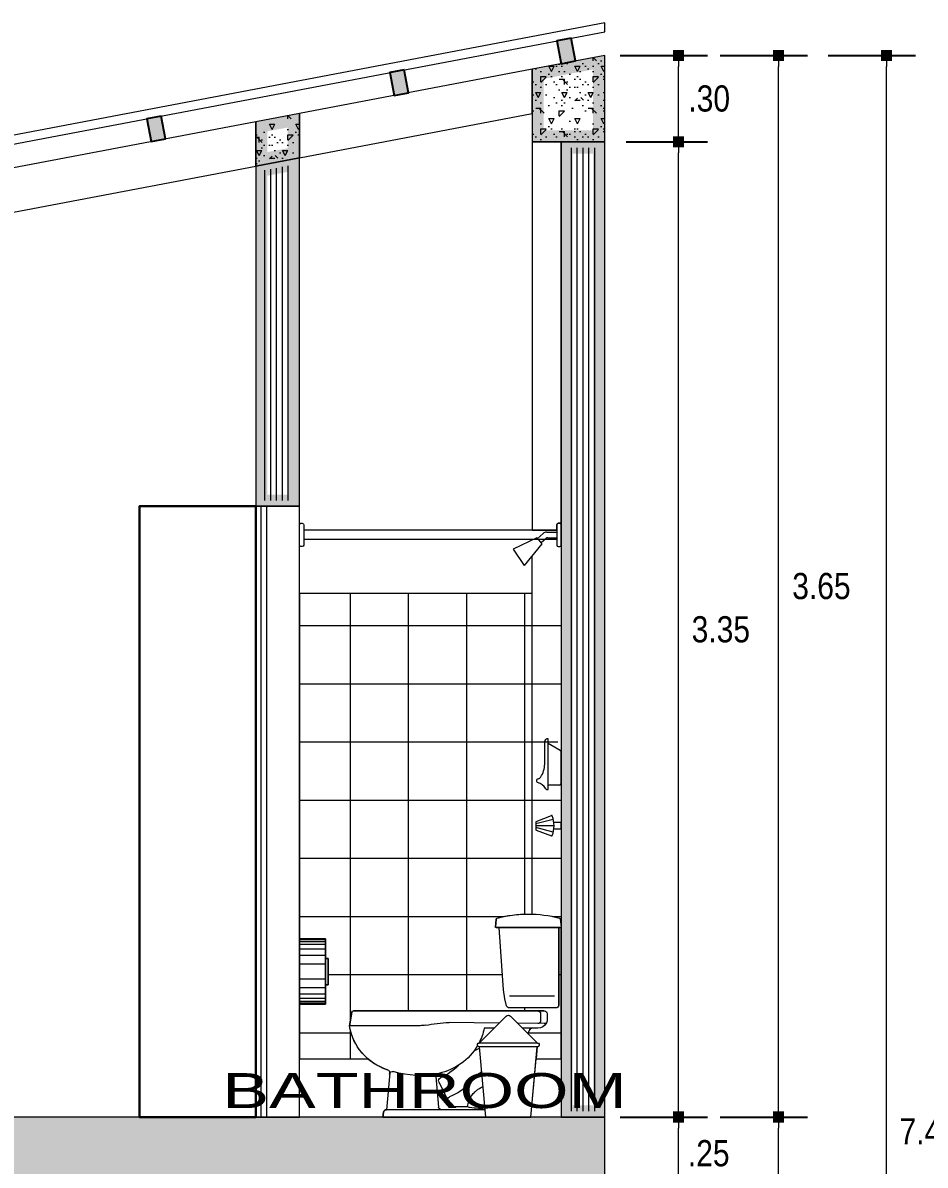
# Model space of a CAD drawing. Header units: millimetres. Extents: x 1555 to 3397, y 790 to 1592.
# Drawn here: x 1707.128 to 1710.229, y 808.347 to 812.274 of the extents above; entities that cross this region are included whole.
import ezdxf

# ---------------------------------------------------------------- set-up
doc = ezdxf.new("R2010")
doc.units = ezdxf.units.MM
doc.linetypes.add('CONTINUA', pattern=[0])
doc.layers.get('0').update_dxf_attribs({"lineweight": 5})
doc.layers.get('Defpoints').update_dxf_attribs({"lineweight": 5})
for name, color, linetype, lineweight in [('0-Hach de Muro Alto', 145, 'Continuous', 5), ('0-Muro Alto', 145, 'Continuous', 5), ('02', 2, 'Continuous', 5), ('CASCO', 7, 'Continuous', 9), ('CONCRETO DE LOSA ALIGERADO', 251, 'Continuous', 5), ('COTA', 250, 'Continuous', 9), ('COTAS-01', 7, 'Continuous', 15), ('LOSA STDIO ARQ', 7, 'Continuous', 13), ('murito', 139, 'Continuous', 13), ('MURO ELEV', 7, 'Continuous', 20), ('PROYECCIONES', 9, 'Continuous', 5), ('PUERTAS', 57, 'Continuous', 9), ('TEXT2', 7, 'Continuous', 9), ('VIGA  MADERA', 46, 'Continuous', 25), ('VIGA PRINCIPAL', 250, 'CONTINUA', 9)]:
    doc.layers.add(name, color=color, linetype=linetype, lineweight=lineweight)
for name, color, linetype, lineweight, true_color in [('APARATOS-SANITARIOS-02', 7, 'Continuous', 13, 0x474e45), ('COLUMNA ELEVACION', 7, 'Continuous', 9, 0x44484a), ('MURO INTERIOR 01', 7, 'Continuous', 30, 0x4b4d46), ('RELLENO DE MURO CORTE', 7, 'Continuous', 5, 0x5b605f), ('TEXTURA SH', 7, 'Continuous', 5, 0x5f8f9f)]:
    doc.layers.add(name, color=color, linetype=linetype, lineweight=lineweight, true_color=true_color)
doc.layers.add('calamina', color=14, linetype='Continuous')
doc.styles.add('DETALLES', font='techl___.ttf')
doc.styles.add('TEXTO-AMBIENTES', font='GOTHIC.TTF', dxfattribs={"width": 1.5, "height": 0.125})
doc.dimstyles.new('50$0', dxfattribs={"dimscale": 0, "dimtxt": 0.09, "dimasz": 0.038, "dimexe": 0.1, "dimexo": 0.05, "dimgap": 0.02, "dimtad": 2, "dimtih": 1, "dimtoh": 1, "dimlfac": -1, "dimzin": 4, "dimdsep": 46, "dimtxsty": 'DETALLES', "dimblk": 'BOXFILLED', "dimcen": 2.5, "dimclrd": 256, "dimclre": 256, "dimclrt": 256, "dimazin": 0, "dimtfac": 1, "dimtmove": 0, "dimatfit": 2, "dimldrblk": 'DOT', "dimfxl": 0.2, "dimfxlon": 1, "dimtolj": 1, "dimtzin": 0, "dimlwd": -1, "dimarcsym": 0})

# ---------------------------------------------------------------- blocks, each defined once
blk = doc.blocks.new('PAPELERA')
at = {"layer": 'APARATOS-SANITARIOS-02'}
for p, q in [((0, 0.1124999999999545), (0, -0.1124999999999545)), ((0.0899999999999182, 0.1124999999999545), (0, 0.1124999999999545)), ((0.0899999999999182, -0.1124999999999545), (0.0899999999999182, 0.1124999999999545)), ((0.0989999999999327, 0.0449999999999591), (0.0899999999999182, 0.0449999999999591)), ((0.0989999999999327, -0.0449999999998454), (0.0989999999999327, 0.0449999999999591)), ((0.0899999999999182, -0.0449999999998454), (0.0989999999999327, -0.0449999999998454)), ((0, -0.1124999999999545), (0.0899999999999182, -0.1124999999999545))]:
    blk.add_line(p, q, dxfattribs=at)
at = {"layer": 'PROYECCIONES'}
for p, q in [((0.0899999999999182, 0.1088859963811046), (0, 0.1088859963811046)), ((0.0899999999999182, 0.1025392851771585), (0, 0.1025392851771585)), ((0.0899999999999182, 0.0925823072731191), (0, 0.0925823072731191)), ((0.0899999999999182, 0.0770550357099182), (0, 0.0770550357099182)), ((0.0899999999999182, 0.0557824630409414), (0, 0.0557824630409414)), ((0.0899999999999182, 0.0449999999999591), (0.0899999999999182, -0.0449999999998454)), ((0.0899999999999182, 0.0255518337460217), (0, 0.0255518337460217)), ((0.0899999999999182, -0.0255518337460217), (0, -0.0255518337460217)), ((0.0899999999999182, -0.0557824630409414), (0, -0.0557824630409414)), ((0.0899999999999182, -0.0770550357098046), (0, -0.0770550357098046)), ((0.0899999999999182, -0.0925823072731191), (0, -0.0925823072731191)), ((0.0899999999999182, -0.1025392851771585), (0, -0.1025392851771585)), ((0.0899999999999182, -0.1088859963809909), (0, -0.1088859963809909))]:
    blk.add_line(p, q, dxfattribs=at)
blk = doc.blocks.new('tacho')
at = {"layer": 'APARATOS-SANITARIOS-02'}
for p, q in [((2356.095447436451, 1087.52202667572), (2356.188040387166, 1087.61460655781)), ((2356.202854418227, 1087.614606484318), (2356.295445458055, 1087.52202667572)), ((2356.095417959336, 1087.52202667572), (2356.295445458055, 1087.52202667572)), ((2356.096387022923, 1087.509242381162), (2356.295445458055, 1087.509242381162)), ((2356.118251863919, 1087.267674322661), (2356.096387022923, 1087.509242381162)), ((2356.272641030587, 1087.267674322661), (2356.294510919557, 1087.509311065416)), ((2356.272641030587, 1087.267674322661), (2356.118251863919, 1087.267674322661))]:
    blk.add_line(p, q, dxfattribs=at)
for centre, radius, start, end in [((2356.195447365946, 1087.607198533457), 0.0104757892041821, 45.0034751803708, 134.9959563338517), ((2356.09545443213, 1087.515600480785), 0.0064261307482429, 90.06232937264437, 278.3445048211329), ((2356.295445458055, 1087.515634528441), 0.0063921472790298, 261.5931658128353, 90)]:
    blk.add_arc(centre, radius, start, end, dxfattribs=at)
blk = doc.blocks.new('A$C6BB93238')
at = {"layer": 'APARATOS-SANITARIOS-02'}
for p, q in [((-0.3826114089165458, 0.4323001418545119), (-0.3855775944825836, 0.4060282118900887)), ((-0.1621189474531093, 0.4322024740561119), (-0.1600029897813329, 0.4059645988329521)), ((-0.1619965177083031, 0.4038038317396513), (-0.3835902210844324, 0.4038038317396513)), ((-0.3771002387798035, 0.4038038317396513), (-0.172100238821713, 0.4038038317396513)), ((-0.3771002387798035, 0.1368038308157793), (-0.3771002387798035, 0.4038038317396513)), ((-0.1876425450022907, 0.1894042574151626), (-0.172100238821713, 0.4038038317396513)), ((-0.3625662898698465, 0.166803830145227), (-0.2076526924206519, 0.166803830145227)), ((-0.1979142190243692, 0.1345249869211784), (-0.1922848822136984, 0.1585776068552605)), ((-0.3671002388286979, 0.1268038310392967), (-0.2076511007903719, 0.1268038310392967)), ((-0.337600238824507, 0.1068038314863315), (-0.337600238824507, 0.0828038312777153)), ((-0.3276002388151937, 0.1168038312628141), (0.328236483649107, 0.1168038312628141)), ((-0.3151002388035522, 0.1068038314863315), (-0.3151002388035522, 0.0828038312777153)), ((0.3341420304791427, 0.1118642639651171), (0.3423997612267158, 0.0658769708409182)), ((-0.3276002388151937, 0.0728038315012327), (-0.2362562439566318, 0.0739195478495276)), ((-0.3049787784980253, 0.0568038307412735), (-0.2533743771286936, 0.0568038307413872)), ((-0.2708030888093162, 0.0393775789597157), (-0.2776002388268353, 0.0524863682969681)), ((-0.1725805929677335, 0.0746973106888618), (-0.0001192713675664, 0.0768038302942387)), ((-0.1546849422898049, 0.0568038307411598), (-0.1213082899043911, 0.0568038307412735)), ((0.0988199347343653, 0.0658769708409182), (0.3423997612267158, 0.0658769708409182)), ((0.0447173950674369, -0.1089416268930563), (0.0355459524730577, -0.2140653107032904)), ((0.2039414132309503, -0.0958666868225464), (0.2150501853616333, -0.2231961685881743)), ((0.0345577825505643, -0.1273653220102915), (-0.0040241250821964, -0.2075327533946165)), ((-0.1245728964618138, -0.2231961685881743), (0.2150501853616333, -0.2231961685881743)), ((-0.063522435811592, -0.2131961688116917), (-0.01303489846714, -0.2131961688116917)), ((0.2273997611778213, -0.2481961689607033), (0.224940629007051, -0.2317199829683432)), ((0.2273997611778213, -0.2481961689607033), (-0.2526002388035522, -0.2481961689607033))]:
    blk.add_line(p, q, dxfattribs=at)
for points in [[(-0.0861401720026152, -0.0206166237310299), (-0.1030991085858659, -0.0121398858443627), (-0.1053798108152932, -0.0111349777316718)], [(-0.1126461154949538, -0.0914191619342546), (-0.1107839555184, -0.0928621396139988), (-0.1082366289624588, -0.0948844972715506), (-0.1056663572376237, -0.0969800457075962), (-0.1031044490223394, -0.0991314828113446), (-0.1005822131696732, -0.1013215101972946), (-0.0981240804826484, -0.1035363144890198), (-0.0957269699715653, -0.1057760484234222), (-0.0933809227130951, -0.1080443590597042), (-0.0910759799003245, -0.1103448860064873), (-0.0888021824935095, -0.1126812744603285), (-0.0865495716857368, -0.1150571677551397), (-0.08430818849547, -0.1174762073621878), (-0.0820680741157958, -0.1199420384780296), (-0.0798237170961329, -0.1224533237234482), (-0.0775873962843434, -0.1249887991414198), (-0.0753758380010368, -0.1275222237870821), (-0.07320576862502999, -0.1300273529902824), (-0.0712433348230661, -0.132304557757152)], [(-0.063522435811592, -0.2131961688116917), (-0.0636028716976398, -0.212528606103433), (-0.0653630381270887, -0.2033228307680019), (-0.067508394509332, -0.1954303897634872), (-0.0699493174029158, -0.1887028246835598), (-0.0725961833081783, -0.1829916827098259), (-0.0753593688418732, -0.1781485054359564), (-0.0781492505043389, -0.1740248363182673), (-0.0808762048541212, -0.1704722206757196), (-0.0834716231033781, -0.1673575818256268), (-0.0859509554279612, -0.1646093737051615), (-0.088350666657334, -0.1621714263872036), (-0.0907072215045446, -0.1599875699446329), (-0.09305708491547199, -0.1580016381756195), (-0.0954367216613719, -0.1561574630156883), (-0.0978825965717079, -0.1543988745377192), (-0.1004311744759434, -0.1526697065398821), (-0.1031092742628061, -0.1509258273706564), (-0.1059051313491182, -0.1491712454424032), (-0.1087973350945504, -0.1474220130310186), (-0.1117644750333966, -0.1456941768244633), (-0.1147851405253277, -0.1440037853733429), (-0.1172841319960298, -0.1426638299648175)]]:
    blk.add_lwpolyline(points, dxfattribs=at)
for centre, radius, start, end in [((-0.3786366620620356, 0.4318513803466431), 0.004, 104.9523971189902, 173.5583999025873), ((-0.2723159614538417, 0.0337343521698586), 0.4160694831200143, 75.06353998174956, 104.9523971189902), ((-0.1661060033070498, 0.4318809367998711), 0.004, 4.610649280967571, 75.06353998174956), ((-0.3835902210844324, 0.4058038302048317), 0.002, 173.5583999025873, 270), ((-0.1619965177083031, 0.4058038302048317), 0.002, 270, 4.610649280967571), ((-0.3811803889398106, 0.2027871933116785), 0.194, 346.8274465586379, 356.0443544906659), ((-0.3671002388286979, 0.1368038308157793), 0.01, 180, 270), ((-0.2076511007903719, 0.1368038308157793), 0.01, 270, 346.8274465586379), ((-0.3276002388151937, 0.1068038314863315), 0.01, 90, 180), ((-0.3276002388151937, 0.0828038312777153), 0.01, 180, 270), ((-0.3055543161749483, 0.0826157450958363), 0.0095477753568326, 178.8712370522022, 272.7057628455843), ((-0.305100238794239, 0.1068038314863315), 0.01, 90, 180), ((0.328236483649107, 0.1108038302793375), 0.006, 10.17985755253992, 90), ((-0.3051589932579191, 0.0892739303692452), 0.032470599936688, 204.6471298786019, 270.3179984317837), ((-0.2847022750352153, 0.0488038312926165), 0.008, 27.40757545097818, 90), ((0.0760646337007529, 0.0997624088361136), 0.2019938373224606, 192.2790260554122, 207.6411591022007), ((-0.0326634387888589, -0.5637062743023762), 0.6413363535589515, 79.78397842395609, 87.09131627867893), ((0.0988199347343653, 0.1658769704683891), 0.1, 259.7839784239561, 270), ((0.1554351026138647, 0.0955356814249626), 0.1893024634503625, 287.0595520074839, 350.9861237939339), ((0.0760646337007529, 0.0997624088361136), 0.2019938373224606, 210.4413806037472, 258.3808046024922), ((0.1082879302271067, 0.0647193294300905), 0.1951716279668844, 223.9661854969908, 246.216823598236), ((0.0255470092238284, -0.1230287376508841), 0.01, 334.3000415996463, 66.21682359823606), ((0.1014875461992233, 0.2091703217759004), 0.3142931472267642, 257.8582291947774, 286.6485063002921), ((0.0347552370226367, -0.1080724850014576), 0.01, 355.0138946487473, 86.40744835496716), ((0.1943973951570115, -0.1015285767332443), 0.01, 4.986105351252679, 106.6485063002921), ((0.2139035712757504, -0.0949975449309477), 0.01, 107.0595520074839, 184.9861053512526), ((0.0692313751501388, 0.0031901661589018), 0.1951716279668844, 223.9661854969908, 248.597070845328), ((-0.005640754621254001, -0.1878322448299059), 0.01, 334.3000415996463, 68.597070845328), ((-0.1075216507010737, -0.0440755665019879), 0.1747504187801262, 264.5542672489828, 284.5830562938624), ((-0.01303489846714, -0.2031961690352091), 0.01, 270, 334.3000415996463), ((0.0255837944282575, -0.2131961688116917), 0.01, 270, 355.0138946487473), ((0.2150501853616333, -0.2331961683646568), 0.01, 8.488943864650995, 90)]:
    blk.add_arc(centre, radius, start, end, dxfattribs=at)
blk.add_blockref('tacho', (-2356.399476609551, -1087.515870491502), dxfattribs=at)
blk = doc.blocks.new('javonerac')
at = {"layer": 'APARATOS-SANITARIOS-02'}
for p, q in [((100.6702174282947, 69.07008575342827), (100.6702174282947, 69.14922368446275)), ((100.6819415662257, 69.15703977641682), (100.6780335202487, 69.15703977641682)), ((100.6819415662257, 68.98313173043978), (100.6819415662257, 69.15703977641682)), ((100.7239064995694, 69.11768828235796), (100.6819415662257, 69.14140759250874)), ((100.7268840949613, 69.00462598331336), (100.7268840949613, 69.11258498295854)), ((100.7210220259958, 68.99876391434786), (100.6819415662257, 68.99876391434786))]:
    blk.add_line(p, q, dxfattribs=at)
for centre, radius, start, end in [((100.6780335202487, 69.14922368446275), 0.0078160919540199, 90, 180), ((100.7210220259958, 69.11258498295854), 0.0058620689655149, 6.999999999999999e-15, 60.52411099671203), ((100.5853557294407, 69.07258754113275), 0.0848985681510434, 327.0230172897451, 358.3113657468206), ((100.6488688772181, 69.01277851637998), 0.0070105739807483, 96.11396728338885, 184.9162534582184), ((100.6482055264298, 69.01304845119286), 0.0063811190495599, 187.842784876934, 247.5618881120117), ((100.6322641135124, 68.95867873603478), 0.0503181162433746, 32.75611663400286, 74.43038684285594), ((100.6451416508192, 69.03225660053744), 0.0128576210390067, 283.4037941085589, 332.7883044807039), ((100.6809543275047, 68.99166861314978), 0.0085937772072042, 222.1273770799868, 276.5966070057578), ((100.7210220259958, 69.00462598331336), 0.0058620689655149, 270, 6.999999999999999e-15)]:
    blk.add_arc(centre, radius, start, end, dxfattribs=at)
blk = doc.blocks.new('_BOXFILLED')
at = {"color": 0, "linetype": 'ByBlock'}
blk.add_line((-0.5, 0), (-1, 0), dxfattribs=at)
blk.add_solid([(-0.5, 0.5), (0.5, 0.5), (-0.5, -0.5), (0.5, -0.5)], dxfattribs=at)
blk = doc.blocks.new('*D439')
at = {"layer": 'COTA', "lineweight": -2, "transparency": 16777216}
for p, q in [((1709.181541132385, 808.5120388208695), (1709.481541132385, 808.5120388208695)), ((1709.181541132385, 808.2620388208694), (1709.481541132385, 808.2620388208694))]:
    blk.add_line(p, q, dxfattribs=at)
at = {"layer": 'COTA', "transparency": 16777216}
blk.add_line((1709.381541132385, 808.3000388208694), (1709.381541132385, 808.4740388208695), dxfattribs=at)
at = {"layer": 'Defpoints', "color": 0, "transparency": 16777216}
for p in [(1709.128140050528, 808.5120388208695), (1709.381541132385, 808.5120388208695), (1709.128140050527, 808.2620388208694)]:
    blk.add_point(p, dxfattribs=at)
at = {"layer": 'COTA', "transparency": 16777216, "xscale": 0.038, "yscale": 0.038, "zscale": 0.038}
for p, rotation in [((1709.381541132385, 808.5120388208695), 90), ((1709.381541132385, 808.2620388208694), 270)]:
    blk.add_blockref('_BOXFILLED', p, dxfattribs=dict(at, rotation=rotation))
at = {"layer": 'COTA', "transparency": 16777216, "insert": (1709.485422711332, 808.3870388208696), "char_height": 0.09, "attachment_point": 5, "style": 'DETALLES'}
blk.add_mtext('\\A1;.25', dxfattribs=at)
blk = doc.blocks.new('_Dot')
at = {"layer": '02', "color": 0, "lineweight": -2}
blk.add_line((-0.5, 0), (-1, 0), dxfattribs=at)
at = {"layer": '02', "color": 0, "const_width": 0.5}
blk.add_lwpolyline([(-0.25, 0, 1), (0.25, 0, 1)], format="xyb", close=True, dxfattribs=at)
blk = doc.blocks.new('*D440')
at = {"layer": 'COTA', "lineweight": -2, "transparency": 16777216}
for p, q in [((1709.201641056423, 811.864610575538), (1709.481541132385, 811.864610575538)), ((1709.181541132385, 808.5120388208695), (1709.481541132385, 808.5120388208695))]:
    blk.add_line(p, q, dxfattribs=at)
at = {"layer": 'COTA', "transparency": 16777216}
blk.add_line((1709.381541132385, 808.5500388208695), (1709.381541132385, 811.826610575538), dxfattribs=at)
at = {"layer": 'Defpoints', "color": 0, "transparency": 16777216}
for p in [(1709.151641056423, 811.864610575538), (1709.381541132385, 811.864610575538), (1709.128140050528, 808.5120388208695)]:
    blk.add_point(p, dxfattribs=at)
at = {"layer": 'COTA', "transparency": 16777216, "xscale": 0.038, "yscale": 0.038, "zscale": 0.038}
for p, rotation in [((1709.381541132385, 811.864610575538), 90), ((1709.381541132385, 808.5120388208695), 270)]:
    blk.add_blockref('_BOXFILLED', p, dxfattribs=dict(at, rotation=rotation))
at = {"layer": 'COTA', "transparency": 16777216, "insert": (1709.527067448174, 810.1883246982039), "char_height": 0.09, "attachment_point": 5, "style": 'DETALLES'}
blk.add_mtext('\\A1;3.35', dxfattribs=at)
blk = doc.blocks.new('*D441')
at = {"layer": 'COTA', "lineweight": -2, "transparency": 16777216}
for p, q in [((1709.181541132385, 812.1620388208696), (1709.481541132385, 812.1620388208696)), ((1709.201641056423, 811.864610575538), (1709.481541132385, 811.864610575538))]:
    blk.add_line(p, q, dxfattribs=at)
at = {"layer": 'COTA', "transparency": 16777216}
blk.add_line((1709.381541132385, 811.902610575538), (1709.381541132385, 812.1240388208696), dxfattribs=at)
at = {"layer": 'Defpoints', "color": 0, "transparency": 16777216}
for p in [(1709.128140050527, 812.1620388208696), (1709.381541132385, 812.1620388208696), (1709.151641056423, 811.864610575538)]:
    blk.add_point(p, dxfattribs=at)
at = {"layer": 'COTA', "transparency": 16777216, "xscale": 0.038, "yscale": 0.038, "zscale": 0.038}
for p, rotation in [((1709.381541132385, 812.1620388208696), 90), ((1709.381541132385, 811.864610575538), 270)]:
    blk.add_blockref('_BOXFILLED', p, dxfattribs=dict(at, rotation=rotation))
at = {"layer": 'COTA', "transparency": 16777216, "insert": (1709.487067448174, 812.013324698204), "char_height": 0.09, "attachment_point": 5, "style": 'DETALLES'}
blk.add_mtext('\\A1;.30', dxfattribs=at)
blk = doc.blocks.new('*D434')
at = {"layer": 'COTA', "lineweight": -2, "transparency": 16777216}
for p, q in [((1709.524999898298, 808.5120388208695), (1709.824999898298, 808.5120388208695)), ((1709.524999898298, 804.9120388208696), (1709.824999898298, 804.9120388208696))]:
    blk.add_line(p, q, dxfattribs=at)
at = {"layer": 'COTA', "transparency": 16777216}
blk.add_line((1709.724999898298, 804.9500388208696), (1709.724999898298, 808.4740388208695), dxfattribs=at)
at = {"layer": 'Defpoints', "color": 0, "transparency": 16777216}
for p in [(1709.128140050528, 808.5120388208695), (1709.724999898298, 808.5120388208695), (1709.128140050527, 804.9120388208696)]:
    blk.add_point(p, dxfattribs=at)
at = {"layer": 'COTA', "transparency": 16777216, "xscale": 0.038, "yscale": 0.038, "zscale": 0.038}
for p, rotation in [((1709.724999898298, 808.5120388208695), 90), ((1709.724999898298, 804.9120388208696), 270)]:
    blk.add_blockref('_BOXFILLED', p, dxfattribs=dict(at, rotation=rotation))
at = {"layer": 'COTA', "transparency": 16777216, "insert": (1709.873092003561, 806.7120388208698), "char_height": 0.09, "attachment_point": 5, "style": 'DETALLES'}
blk.add_mtext('\\A1;3.60', dxfattribs=at)
blk = doc.blocks.new('*D435')
at = {"layer": 'COTA', "lineweight": -2, "transparency": 16777216}
for p, q in [((1709.524999898299, 812.1620388208696), (1709.824999898299, 812.1620388208696)), ((1709.524999898299, 808.5120388208695), (1709.824999898299, 808.5120388208695))]:
    blk.add_line(p, q, dxfattribs=at)
at = {"layer": 'COTA', "transparency": 16777216}
blk.add_line((1709.724999898299, 808.5500388208695), (1709.724999898299, 812.1240388208696), dxfattribs=at)
at = {"layer": 'Defpoints', "color": 0, "transparency": 16777216}
for p in [(1709.128140050527, 812.1620388208696), (1709.724999898299, 812.1620388208696), (1709.128140050528, 808.5120388208695)]:
    blk.add_point(p, dxfattribs=at)
at = {"layer": 'COTA', "transparency": 16777216, "xscale": 0.038, "yscale": 0.038, "zscale": 0.038}
for p, rotation in [((1709.724999898299, 812.1620388208696), 90), ((1709.724999898299, 808.5120388208695), 270)]:
    blk.add_blockref('_BOXFILLED', p, dxfattribs=dict(at, rotation=rotation))
at = {"layer": 'COTA', "transparency": 16777216, "insert": (1709.872828845667, 810.3370388208698), "char_height": 0.09, "attachment_point": 5, "style": 'DETALLES'}
blk.add_mtext('\\A1;3.65', dxfattribs=at)
blk = doc.blocks.new('*D436')
at = {"layer": 'COTA', "lineweight": -2, "transparency": 16777216}
for p, q in [((1709.896326342467, 812.1620388208696), (1710.196326342467, 812.1620388208696)), ((1709.896326342467, 804.7620388208696), (1710.196326342467, 804.7620388208696))]:
    blk.add_line(p, q, dxfattribs=at)
at = {"layer": 'COTA', "transparency": 16777216}
blk.add_line((1710.096326342467, 804.8000388208696), (1710.096326342467, 812.1240388208696), dxfattribs=at)
at = {"layer": 'Defpoints', "color": 0, "transparency": 16777216}
for p in [(1709.128140050527, 812.1620388208696), (1710.096326342467, 812.1620388208696), (1709.128140050527, 804.7620388208696)]:
    blk.add_point(p, dxfattribs=at)
at = {"layer": 'COTA', "transparency": 16777216, "xscale": 0.038, "yscale": 0.038, "zscale": 0.038}
for p, rotation in [((1710.096326342467, 812.1620388208696), 90), ((1710.096326342467, 804.7620388208696), 270)]:
    blk.add_blockref('_BOXFILLED', p, dxfattribs=dict(at, rotation=rotation))
at = {"layer": 'COTA', "transparency": 16777216, "insert": (1710.241457921414, 808.4620388208699), "char_height": 0.09, "attachment_point": 5, "style": 'DETALLES'}
blk.add_mtext('\\A1;7.40', dxfattribs=at)

msp = doc.modelspace()

# ---------------------------------------------------------------- hatches: boundary and pattern name
at = {"layer": 'CONCRETO DE LOSA ALIGERADO'}
h = msp.add_hatch(dxfattribs=at)
h.set_pattern_fill('CONCRETE', color=256, scale=0.18, style=0, pattern_type=2)
h.set_pattern_definition([(45, (287.8715183237309, -148.706082721081), (0, 0.1800008193761351), [0.0254556, -0.050913, 0.0127278, -0.0763668, 0.0254556, -0.06363964116000001]), (135, (287.9885183237309, -148.697082721081), (-0.1800008193761351, 0), [0.02545578, -0.0381834, 0.0127278, -0.063639, 0.02545578, -0.08909668116000001]), (63.43494882, (287.8445183237309, -148.733082721081), (9.1798e-12, 0.1800000000000169), [0.02012399999999971, -0.08049599999999915, 0.02012399999999971, -0.08050211801999915]), (116.5650512, (287.8445183237309, -148.733082721081), (-7.20117e-11, 0.1800000000000169), [0.02012399999999971, -0.08049599999999915, 0.02012399999999971, -0.08050211801999915]), (0, (287.8445183237309, -148.715082721081), (0, 0.18), [0.009000000000000001, -0.07200000000000001, 0.018, -0.07200000000000001, 0.009000000000000001]), (0, (287.8445183237309, -148.688082721081), (0, 0.18), [-0.027, 0.018, -0.07200000000000001, 0, -0.063, 0]), (0, (287.8445183237309, -148.6790827210809), (0, 0.18), [-0.07200000000000001, 0, -0.05400000000000001, 0.018, -0.036, 0]), (0, (287.8445183237309, -148.652082721081), (0, 0.18), [-0.036, 0, -0.045, 0.018, -0.081, 0]), (0, (287.8445183237309, -148.625082721081), (0, 0.18), [-0.036, 0.018, -0.07200000000000001, 0.018, -0.036, 0]), (0, (287.8445183237309, -148.580082721081), (0, 0.18), [-0.027, 0.018, -0.036, 0, -0.099, 0]), (0, (287.8445183237309, -148.571082721081), (0, 0.18), [-0.036, 0, -0.108, 0.018, -0.018, 0]), (90, (287.853518323731, -148.697082721081), (-0.18, 0), [-0.05400000000000001, 0, -0.05400000000000001, 0, -0.07200000000000001, 0]), (90, (287.8715183237309, -148.733082721081), (-0.18, 0), [-0.027, 0.018, -0.07200000000000001, 0, -0.063, 0]), (90, (287.889518323731, -148.733082721081), (-0.18, 0), [-0.07200000000000001, 0, -0.063, 0.018, -0.027, 0]), (90, (287.9885183237309, -148.733082721081), (-0.18, 0), [-0.036, 0.018, -0.09, 0.018, -0.018, 0]), (90, (287.862518323731, -148.715082721081), (-0.18, 0), [-0.05400000000000001, 0, -0.063, 0, -0.063, 0]), (90, (287.8805183237309, -148.715082721081), (-0.18, 0), [-0.045, 0, -0.099, 0, -0.036, 0]), (90, (287.8985183237311, -148.706082721081), (-0.18, 0), [-0.09, 0, -0.027, 0, -0.063, 0]), (90, (287.907518323731, -148.7240827210809), (-0.18, 0), [-0.081, 0, -0.036, 0, -0.045, 0]), (90, (287.9255183237308, -148.697082721081), (-0.18, 0), [-0.07200000000000001, 0, -0.027, 0, -0.07200000000000001, 0]), (90, (287.9345183237309, -148.688082721081), (-0.18, 0), [-0.081, 0, -0.036, 0, -0.063, 0]), (90, (287.9435183237309, -148.733082721081), (-0.18, 0), [-0.108, 0, -0.045, 0, -0.027, 0]), (90, (287.9525183237309, -148.706082721081), (-0.18, 0), [-0.036, 0, -0.07200000000000001, 0, -0.07200000000000001, 0]), (90, (287.9615183237308, -148.715082721081), (-0.18, 0), [-0.081, 0, -0.045, 0, -0.05400000000000001, 0]), (90, (287.9705183237309, -148.7240827210809), (-0.18, 0), [-0.07200000000000001, 0, -0.05400000000000001, 0, -0.05400000000000001, 0]), (90, (287.9885183237309, -148.715082721081), (-0.18, 0), [-0.05400000000000001, 0, -0.05400000000000001, 0, -0.07200000000000001, 0]), (90, (288.0065183237309, -148.706082721081), (-0.18, 0), [-0.07200000000000001, 0, -0.036, 0, -0.07200000000000001, 0]), (90, (288.0155183237309, -148.697082721081), (-0.18, 0), [-0.027, 0, -0.108, 0, -0.045, 0])])
h.paths.add_polyline_path([(1709.128140050526, 811.8645388208696), (1709.128140050526, 812.1620388208696), (1708.878140050527, 812.1145388208696), (1708.878140050527, 811.8645388208696)])
h = msp.add_hatch(dxfattribs=at)
h.set_pattern_fill('CONCRETE', color=256, scale=0.18, style=0, pattern_type=2)
h.set_pattern_definition([(45, (286.8215183237313, -148.9055827210809), (0, 0.1800008193761351), [0.0254556, -0.050913, 0.0127278, -0.0763668, 0.0254556, -0.06363964116000001]), (135, (286.9385183237311, -148.8965827210808), (-0.1800008193761351, 0), [0.02545578, -0.0381834, 0.0127278, -0.063639, 0.02545578, -0.08909668116000001]), (63.43494882, (286.7945183237311, -148.932582721081), (9.1798e-12, 0.1800000000000169), [0.02012399999999971, -0.08049599999999915, 0.02012399999999971, -0.08050211801999915]), (116.5650512, (286.7945183237311, -148.932582721081), (-7.20117e-11, 0.1800000000000169), [0.02012399999999971, -0.08049599999999915, 0.02012399999999971, -0.08050211801999915]), (0, (286.7945183237311, -148.914582721081), (0, 0.18), [0.009000000000000001, -0.07200000000000001, 0.018, -0.07200000000000001, 0.009000000000000001]), (0, (286.7945183237311, -148.8875827210808), (0, 0.18), [-0.027, 0.018, -0.07200000000000001, 0, -0.063, 0]), (0, (286.7945183237311, -148.8785827210808), (0, 0.18), [-0.07200000000000001, 0, -0.05400000000000001, 0.018, -0.036, 0]), (0, (286.7945183237311, -148.851582721081), (0, 0.18), [-0.036, 0, -0.045, 0.018, -0.081, 0]), (0, (286.7945183237311, -148.8245827210808), (0, 0.18), [-0.036, 0.018, -0.07200000000000001, 0.018, -0.036, 0]), (0, (286.7945183237311, -148.779582721081), (0, 0.18), [-0.027, 0.018, -0.036, 0, -0.099, 0]), (0, (286.7945183237311, -148.7705827210809), (0, 0.18), [-0.036, 0, -0.108, 0.018, -0.018, 0]), (90, (286.8035183237311, -148.8965827210808), (-0.18, 0), [-0.05400000000000001, 0, -0.05400000000000001, 0, -0.07200000000000001, 0]), (90, (286.8215183237313, -148.932582721081), (-0.18, 0), [-0.027, 0.018, -0.07200000000000001, 0, -0.063, 0]), (90, (286.8395183237312, -148.932582721081), (-0.18, 0), [-0.07200000000000001, 0, -0.063, 0.018, -0.027, 0]), (90, (286.9385183237311, -148.932582721081), (-0.18, 0), [-0.036, 0.018, -0.09, 0.018, -0.018, 0]), (90, (286.8125183237312, -148.914582721081), (-0.18, 0), [-0.05400000000000001, 0, -0.063, 0, -0.063, 0]), (90, (286.8305183237313, -148.914582721081), (-0.18, 0), [-0.045, 0, -0.099, 0, -0.036, 0]), (90, (286.8485183237312, -148.9055827210809), (-0.18, 0), [-0.09, 0, -0.027, 0, -0.063, 0]), (90, (286.8575183237313, -148.9235827210809), (-0.18, 0), [-0.081, 0, -0.036, 0, -0.045, 0]), (90, (286.8755183237311, -148.8965827210808), (-0.18, 0), [-0.07200000000000001, 0, -0.027, 0, -0.07200000000000001, 0]), (90, (286.8845183237311, -148.8875827210808), (-0.18, 0), [-0.081, 0, -0.036, 0, -0.063, 0]), (90, (286.8935183237311, -148.932582721081), (-0.18, 0), [-0.108, 0, -0.045, 0, -0.027, 0]), (90, (286.9025183237311, -148.9055827210809), (-0.18, 0), [-0.036, 0, -0.07200000000000001, 0, -0.07200000000000001, 0]), (90, (286.9115183237311, -148.914582721081), (-0.18, 0), [-0.081, 0, -0.045, 0, -0.05400000000000001, 0]), (90, (286.9205183237311, -148.9235827210809), (-0.18, 0), [-0.07200000000000001, 0, -0.05400000000000001, 0, -0.05400000000000001, 0]), (90, (286.9385183237311, -148.914582721081), (-0.18, 0), [-0.05400000000000001, 0, -0.05400000000000001, 0, -0.07200000000000001, 0]), (90, (286.9565183237312, -148.9055827210809), (-0.18, 0), [-0.07200000000000001, 0, -0.036, 0, -0.07200000000000001, 0]), (90, (286.9655183237313, -148.8965827210808), (-0.18, 0), [-0.027, 0, -0.108, 0, -0.045, 0])])
h.paths.add_polyline_path([(1708.078140050527, 811.8098553247085), (1708.078140050527, 811.9625388208697), (1707.928140050527, 811.9340388208697), (1707.928140050527, 811.7813553247084)])
h = msp.add_hatch(dxfattribs=at)
h.set_pattern_fill('CONCRETE', color=256, scale=0.18, style=0, pattern_type=2)
h.set_pattern_definition([(45, (283.1215183237308, -152.3085827210811), (0, 0.1800008193761351), [0.0254556, -0.050913, 0.0127278, -0.0763668, 0.0254556, -0.06363964116000001]), (135, (283.2385183237306, -152.2995827210811), (-0.1800008193761351, 0), [0.02545578, -0.0381834, 0.0127278, -0.063639, 0.02545578, -0.08909668116000001]), (63.43494882, (283.0945183237306, -152.3355827210811), (9.1798e-12, 0.1800000000000169), [0.02012399999999971, -0.08049599999999915, 0.02012399999999971, -0.08050211801999906]), (116.5650512, (283.0945183237306, -152.3355827210811), (-7.20117e-11, 0.1800000000000169), [0.02012399999999971, -0.08049599999999915, 0.02012399999999971, -0.08050211801999906]), (0, (283.0945183237306, -152.3175827210811), (0, 0.18), [0.009000000000000001, -0.07200000000000001, 0.018, -0.07200000000000001, 0.009000000000000001]), (0, (283.0945183237306, -152.2905827210811), (0, 0.18), [-0.027, 0.018, -0.07200000000000001, 0, -0.063, 0]), (0, (283.0945183237306, -152.281582721081), (0, 0.18), [-0.07200000000000001, 0, -0.05400000000000001, 0.018, -0.036, 0]), (0, (283.0945183237306, -152.2545827210811), (0, 0.18), [-0.036, 0, -0.045, 0.018, -0.081, 0]), (0, (283.0945183237306, -152.2275827210811), (0, 0.18), [-0.036, 0.018, -0.07200000000000001, 0.018, -0.036, 0]), (0, (283.0945183237306, -152.1825827210811), (0, 0.18), [-0.027, 0.018, -0.036, 0, -0.099, 0]), (0, (283.0945183237306, -152.1735827210811), (0, 0.18), [-0.036, 0, -0.108, 0.018, -0.018, 0]), (90, (283.1035183237306, -152.2995827210811), (-0.18, 0), [-0.05400000000000001, 0, -0.05400000000000001, 0, -0.07200000000000001, 0]), (90, (283.1215183237308, -152.3355827210811), (-0.18, 0), [-0.027, 0.018, -0.07200000000000001, 0, -0.063, 0]), (90, (283.1395183237307, -152.3355827210811), (-0.18, 0), [-0.07200000000000001, 0, -0.063, 0.018, -0.027, 0]), (90, (283.2385183237306, -152.3355827210811), (-0.18, 0), [-0.036, 0.018, -0.09, 0.018, -0.018, 0]), (90, (283.1125183237306, -152.3175827210811), (-0.18, 0), [-0.05400000000000001, 0, -0.063, 0, -0.063, 0]), (90, (283.1305183237308, -152.3175827210811), (-0.18, 0), [-0.045, 0, -0.099, 0, -0.036, 0]), (90, (283.1485183237307, -152.3085827210811), (-0.18, 0), [-0.09, 0, -0.027, 0, -0.063, 0]), (90, (283.1575183237308, -152.3265827210811), (-0.18, 0), [-0.081, 0, -0.036, 0, -0.045, 0]), (90, (283.1755183237306, -152.2995827210811), (-0.18, 0), [-0.07200000000000001, 0, -0.027, 0, -0.07200000000000001, 0]), (90, (283.1845183237306, -152.2905827210811), (-0.18, 0), [-0.081, 0, -0.036, 0, -0.063, 0]), (90, (283.1935183237306, -152.3355827210811), (-0.18, 0), [-0.108, 0, -0.045, 0, -0.027, 0]), (90, (283.2025183237306, -152.3085827210811), (-0.18, 0), [-0.036, 0, -0.07200000000000001, 0, -0.07200000000000001, 0]), (90, (283.2115183237306, -152.3175827210811), (-0.18, 0), [-0.081, 0, -0.045, 0, -0.05400000000000001, 0]), (90, (283.2205183237306, -152.3265827210811), (-0.18, 0), [-0.07200000000000001, 0, -0.05400000000000001, 0, -0.05400000000000001, 0]), (90, (283.2385183237306, -152.3175827210811), (-0.18, 0), [-0.05400000000000001, 0, -0.05400000000000001, 0, -0.07200000000000001, 0]), (90, (283.2565183237306, -152.3085827210811), (-0.18, 0), [-0.07200000000000001, 0, -0.036, 0, -0.07200000000000001, 0]), (90, (283.2655183237308, -152.2995827210811), (-0.18, 0), [-0.027, 0, -0.108, 0, -0.045, 0])])
h.paths.add_polyline_path([(1704.128140050525, 808.2620388208697), (1704.378140050526, 808.2620388208695), (1704.378140050526, 808.3120388208695), (1708.878140050526, 808.3120388208695), (1708.878140050526, 808.2620388208696), (1709.128140050525, 808.2620388208695), (1709.128140050526, 808.5120388208692), (1704.128140050526, 808.5120388208695)])
at = {"layer": 'RELLENO DE MURO CORTE'}
h = msp.add_hatch(dxfattribs=at)
h.set_pattern_fill('_USER', color=256, scale=0.02, angle=90, style=0, pattern_type=0)
h.set_pattern_definition([(90, (73.99332959000452, -7.14135411803624), (-0.02, 0), [])])
h.paths.add_polyline_path([(1709.108140050526, 811.8445388208696), (1708.998140050527, 811.8445388208696), (1708.998140050527, 808.5320388208695), (1709.108140050526, 808.5320388208695)])
h = msp.add_hatch(dxfattribs=at)
h.set_pattern_fill('_USER', color=256, scale=0.02, angle=90, style=0, pattern_type=0)
h.set_pattern_definition([(90, (0, 0), (-0.02, 1.224606353822377e-18), [])])
h.paths.add_polyline_path([(1708.058140050527, 811.7856975252203), (1707.948140050527, 811.7647975252202), (1707.948140050527, 810.6320388208695), (1707.966170390682, 810.6320388208695), (1708.058140050527, 810.6320388208695)])
at = {"layer": 'TEXTURA SH'}
h = msp.add_hatch(dxfattribs=at)
h.set_pattern_fill('_USER', color=256, scale=0.2, angle=90, style=0, double=1, pattern_type=0)
h.set_pattern_definition([(90, (-20.74645761857187, 0.00149034743287757), (-0.2, 1.224606353822377e-17), []), (180, (-20.74645761857187, 0.00149034743287757), (-2.449212707644755e-17, -0.2), [])])
edge = h.paths.add_edge_path()
edge.add_line((1708.878140050528, 810.3120388208695), (1708.078140050528, 810.3120388208695))
edge.add_line((1708.078140050528, 810.3120388208695), (1708.078140050528, 809.1245388208696))
edge.add_line((1708.078140050528, 809.1245388208696), (1708.168140050528, 809.1245388208696))
edge.add_line((1708.168140050528, 809.1245388208696), (1708.168140050528, 809.0570388208696))
edge.add_line((1708.168140050528, 809.0570388208696), (1708.177140050528, 809.0570388208696))
edge.add_line((1708.177140050528, 809.0570388208696), (1708.177140050528, 808.9670388208698))
edge.add_line((1708.177140050528, 808.9670388208698), (1708.168140050528, 808.9670388208698))
edge.add_line((1708.168140050528, 808.9670388208698), (1708.168140050528, 808.8995388208697))
edge.add_line((1708.168140050528, 808.8995388208697), (1708.078140050528, 808.8995388208697))
edge.add_line((1708.078140050528, 808.8995388208697), (1708.078140050528, 808.7120388208696))
edge.add_line((1708.078140050528, 808.7120388208696), (1708.313934099136, 808.7120388208696))
edge.add_arc((1708.437127353365, 808.8557706711352), 0.1893024634503224, 189.0138761651521, 229.3999634254371, ccw=False)
edge.add_line((1708.250162694774, 808.8261119606725), (1708.258420425519, 808.8720992523866))
edge.add_arc((1708.26432597233, 808.8710388199896), 0.005999999999954244, 90, 169.8201424814206, ccw=False)
edge.add_line((1708.26432597233, 808.8770388199896), (1708.920162694779, 808.8770388211966))
edge.add_arc((1708.920162694794, 808.8670388211966), 0.009999999999990905, 0, 90.00000008467907, ccw=False)
edge.add_line((1708.930162694794, 808.8670388211966), (1708.930162694794, 808.8430388209919))
edge.add_arc((1708.920162694794, 808.8430388209879), 0.009999999999990905, -44.99999524252962, 2.279819000250427e-08, ccw=False)
edge.add_arc((1708.897721449237, 808.8495089200796), 0.03247059993672802, 269.9999999995988, 335.3528726807923, ccw=False)
edge.add_line((1708.897721449237, 808.8170383201428), (1708.877264808305, 808.8170388210026))
edge.add_arc((1708.877264731014, 808.809038821003), 0.007999999999956816, 89.999446446289, 152.5924245942806)
edge.add_line((1708.870162694761, 808.8127213583147), (1708.863365544788, 808.7996125686694))
edge.add_line((1708.863365544788, 808.7996125686694), (1708.896591697157, 808.7663911058592))
edge.add_arc((1708.8965846334, 808.7599649789931), 0.00642613074834501, -81.65549521971889, 89.93701908624831, ccw=False)
edge.add_line((1708.897517224188, 808.7536068793703), (1708.895652042607, 808.7536068793703))
edge.add_line((1708.895652042607, 808.7536068793703), (1708.891889628837, 808.7120388208696))
edge.add_line((1708.891889628837, 808.7120388208696), (1708.978140050528, 808.7120388208696))
edge.add_line((1708.978140050528, 808.7120388208696), (1708.978140050528, 809.1640388214499))
edge.add_line((1708.978140050528, 809.1640388214499), (1708.969662694759, 809.1640388214499))
edge.add_line((1708.969662694759, 809.1640388214499), (1708.969662694808, 808.8970388205261))
edge.add_arc((1708.959662694808, 808.8970388205261), 0.009999999999763531, -90.00000000130268, 0, ccw=False)
edge.add_line((1708.959662694808, 808.8870388205261), (1708.800213556755, 808.8870388205261))
edge.add_arc((1708.800213556769, 808.897038820526), 0.009999999999877218, 193.1725539437939, 269.99999992053193, ccw=False)
edge.add_line((1708.790476675002, 808.8947599757638), (1708.784847338278, 808.9188125961559))
edge.add_arc((1708.973742844918, 808.9630221830218), 0.1939999999992262, 184.1462467434318, 193.1725534824089, ccw=False)
edge.add_line((1708.78025059175, 808.9489954954604), (1708.764662694801, 809.1640388214499))
edge.add_line((1708.764662694801, 809.1640388214499), (1708.75239119035, 809.1640388214499))
edge.add_line((1708.75239119035, 809.1640388214499), (1708.754681403466, 809.1924374632687))
edge.add_arc((1708.758668459375, 809.1921159276097), 0.003999999999921238, 104.936465338217, 175.3893664993822, ccw=False)
edge.add_arc((1708.864878417433, 808.7939693418801), 0.4160694831199981, 88.17346776997488, 104.9364600511957, ccw=False)
edge.add_line((1708.878140050528, 809.209827423287), (1708.878140050528, 810.3120388208695))
edge = h.paths.add_edge_path(flags=17)
edge.add_line((1708.978140050528, 810.3120388208695), (1708.878140050528, 810.3120388208695))
edge.add_line((1708.878140050528, 810.3120388208695), (1708.878140050528, 809.209827423287))
edge.add_arc((1708.864878420548, 808.7939693417803), 0.4160694831205186, 75.04760330851798, 88.17346819915582, ccw=False)
edge.add_arc((1708.971199118041, 809.1920863700568), 0.004000000000084002, 6.441599937779699, 75.04760288952963, ccw=False)
edge.add_line((1708.975173864939, 809.192535131792), (1708.978140050528, 809.1662632010123))
edge.add_line((1708.978140050528, 809.1662632010123), (1708.978140050528, 809.5016000138762))
edge.add_line((1708.978140050528, 809.5016000138762), (1708.952901421203, 809.5016000138762))
edge.add_arc((1708.852664914223, 809.5134034559374), 0.1009290769598504, 340.41483057813315, 353.2840111548825, ccw=False)
edge.add_arc((1708.94609966409, 809.4801600870062), 0.001756630884633831, 256.1511418712567, 340.414829953387, ccw=False)
edge.add_line((1708.945679194302, 809.4784545204661), (1708.891600200358, 809.4983812956804))
edge.add_line((1708.891600200358, 809.4983812956804), (1708.891600200358, 809.5272062325062))
edge.add_line((1708.891600200358, 809.5272062325062), (1708.945459729186, 809.5482827465191))
edge.add_arc((1708.946099664148, 809.5466468261943), 0.001756630884770489, 19.585169475409714, 111.36431131781791, ccw=False)
edge.add_arc((1708.852664914355, 809.5134034570567), 0.1009290769601158, 6.715988950178485, 19.585169536277874, ccw=False)
edge.add_line((1708.952901421313, 809.5252068993017), (1708.978140050528, 809.5252068993017))
edge.add_line((1708.978140050528, 809.5252068993017), (1708.978140050528, 809.6379297038935))
edge.add_arc((1708.977152811807, 809.646466586603), 0.008593777207221558, 206.1115438218509, 276.5966070070464, ccw=False)
edge.add_arc((1708.928462597815, 809.613476709488), 0.05031811624331344, 35.48280427647382, 72.88692665408031)
edge.add_arc((1708.944404010732, 809.667846424646), 0.006381119049519436, 187.8427848767701, 259.7554253525403, ccw=False)
edge.add_arc((1708.94506736152, 809.6675764898331), 0.00701057398074723, 96.11396709488548, 184.916253458132, ccw=False)
edge.add_arc((1708.941340135121, 809.6870545739906), 0.01285762103894733, 283.4037942103533, 332.7883044781651)
edge.add_arc((1708.881554213743, 809.7273855145859), 0.08489856815084537, 327.0230172893421, 358.3113657520043)
edge.add_line((1708.966415912597, 809.7248837268891), (1708.966415912597, 809.8040216579159))
edge.add_arc((1708.97423200455, 809.8040216579159), 0.007816091953827708, 89.99999999833318, 180, ccw=False)
edge.add_line((1708.974232004551, 809.8118377498699), (1708.978140050528, 809.8118377498699))
edge.add_line((1708.978140050528, 809.8118377498699), (1708.978140050528, 810.3120388208695))
at = {"layer": 'VIGA  MADERA', "ltscale": 0.006999999999999999}
for points in [[(1709.012767810152, 812.2215492931572), (1708.963646587568, 812.2122162608601), (1708.978579439233, 812.1336223047301), (1709.027700661818, 812.142955337021)], [(1708.438071729886, 812.1123570378884), (1708.388950507302, 812.1030240055914), (1708.403883358967, 812.0244300494612), (1708.453004581552, 812.0337630817522)], [(1707.603010945939, 811.9536954889446), (1707.553889723355, 811.9443624566475), (1707.568822575019, 811.8657685005171), (1707.617943797605, 811.8751015328082)]]:
    msp.add_hatch(color=256, dxfattribs=at).paths.add_polyline_path(points)

# ---------------------------------------------------------------- linework, layer by layer
at = {"layer": '0-Hach de Muro Alto', "const_width": 0.04}
for points in [[(1709.108140050526, 811.8445388208696), (1708.998140050527, 811.8445388208696), (1708.998140050527, 808.5320388208695), (1709.108140050526, 808.5320388208695)], [(1708.058140050527, 811.7856975252203), (1707.948140050527, 811.7647975252202), (1707.948140050527, 810.6320388208695), (1707.966170390682, 810.6320388208695), (1708.058140050527, 810.6320388208695)]]:
    msp.add_lwpolyline(points, close=True, dxfattribs=at)
at = {"layer": '0-Muro Alto'}
for points in [[(1709.128140050526, 811.8645388208696), (1708.978140050527, 811.8645388208696), (1708.978140050527, 808.5120388208695), (1709.128140050526, 808.5120388208695)], [(1708.078140050527, 811.8098553247085), (1707.928140050527, 811.7813553247083), (1707.928140050527, 810.6120388208695), (1707.946140050526, 810.6120388208695), (1707.966170390682, 810.6120388208695), (1708.078140050527, 810.6120388208695)], [(1708.078140050527, 810.6120388208695), (1707.928140050527, 810.6120388208695), (1707.928140050527, 808.5120388208695), (1708.078140050527, 808.5120388208695)]]:
    msp.add_lwpolyline(points, close=True, dxfattribs=at)
at = {"layer": 'APARATOS-SANITARIOS-02'}
for p, q in [((1708.963140053528, 810.5293914118786), (1708.093140051123, 810.5293914118786)), ((1708.915928491409, 810.5182640502962), (1708.896105201534, 810.5004778727857)), ((1708.929214714899, 810.5233508034542), (1708.963140046333, 810.5233508034542)), ((1708.963140053528, 810.4974155012994), (1708.093140051123, 810.4974155012994)), ((1708.894044397217, 810.5029516692388), (1708.812628984318, 810.4641283873302)), ((1708.911759361871, 810.4832077484757), (1708.850870365993, 810.4078881896093)), ((1708.894044397217, 810.5029516692388), (1708.911759361871, 810.4832077484757)), ((1708.927324929375, 810.5017605253375), (1708.909391425025, 810.4856699322133)), ((1708.931753670539, 810.503456109724), (1708.963140046333, 810.503456109724)), ((1708.812628984318, 810.4641283873302), (1708.850870365993, 810.4078881896093)), ((1708.951151291534, 809.5354740727357), (1708.891600200357, 809.5205667794911)), ((1708.892570110495, 809.5275856393349), (1708.945312943347, 809.5482174382702)), ((1708.891600200357, 809.5260150272366), (1708.891600200357, 809.4995945198192)), ((1708.953593991327, 809.5134034570565), (1708.891600200357, 809.5134034570565)), ((1708.951151291534, 809.4913328404424), (1708.891600200357, 809.5075956252532)), ((1708.892570110495, 809.4980239077208), (1708.945312943347, 809.4785894749077)), ((1708.978140043331, 809.5252068993017), (1708.952901421313, 809.5252068993017)), ((1708.978140043331, 809.5016000138762), (1708.952901421202, 809.5016000138762)), ((1708.978140046929, 809.5016000138762), (1708.978140046929, 809.5252068993017))]:
    msp.add_line(p, q, dxfattribs=at)
for points in [[(1708.078140050527, 810.4784034565889), (1708.078140050527, 810.5484034565887, -0.4142135623730951), (1708.083140050527, 810.553403456589), (1708.088140051123, 810.553403456589, -0.4142135623730951), (1708.093140051123, 810.5484034565887), (1708.093140051123, 810.4784034565889, -0.4142135623730951), (1708.088140051123, 810.4734034565889), (1708.083140050527, 810.4734034565889, -0.4142135623730951)], [(1708.978140046929, 810.4784034565889), (1708.978140046929, 810.5484034565887, 0.4142135623730951), (1708.973140046929, 810.553403456589), (1708.968140046333, 810.553403456589, 0.4142135623730951), (1708.963140046333, 810.5484034565887), (1708.963140046333, 810.4784034565889, 0.4142135623730951), (1708.968140046333, 810.4734034565889), (1708.973140046929, 810.4734034565889, 0.4142135623730951)], [(1708.978140054124, 810.4784034565889), (1708.978140054124, 810.5484034565887, 0.4142135623730951), (1708.973140054124, 810.553403456589), (1708.968140053528, 810.553403456589, 0.4142135623730951), (1708.963140053528, 810.5484034565887), (1708.963140053528, 810.4784034565889, 0.4142135623730951), (1708.968140053528, 810.4734034565889), (1708.973140054124, 810.4734034565889, 0.4142135623730951)]]:
    msp.add_lwpolyline(points, format="xyb", close=True, dxfattribs=at)
for centre, radius, start, end in [((1708.929214714899, 810.503456109724), 0.0198946937303788, 90, 131.8996105030802), ((1708.931753670539, 810.4968245451466), 0.0066315645767929, 90, 131.8996105030802), ((1708.946099664089, 809.5466468261716), 0.0017566308847214, 19.58516962927348, 116.6063220786739), ((1708.852664914354, 809.5134034570565), 0.1009290769598125, 340.4148303707265, 19.58516962927348), ((1708.893356831237, 809.5260150272366), 0.0017566308847214, 116.6063220786739, 180), ((1708.893356831237, 809.4995945198192), 0.0017566308847214, 180, 243.3936779213243), ((1708.946099664089, 809.4801600870062), 0.0017566308847214, 243.3936779213243, 340.4148303707265)]:
    msp.add_arc(centre, radius, start, end, dxfattribs=at)
at = {"layer": 'calamina', "lineweight": 5}
msp.add_lwpolyline([(1709.128140050526, 812.2434700188223), (1709.128140050526, 812.2740067180546), (1704.028140050526, 811.3050067180544), (1704.028140050526, 811.2744700188221)], close=True, dxfattribs=at)
at = {"layer": 'CASCO'}
msp.add_line((1709.128140050526, 808.5120388208695), (1704.128140050526, 808.5120388208695), dxfattribs=at)
for points in [[(1709.128140050526, 812.1620388208696), (1708.878140050527, 812.1145388208696), (1708.878140050527, 811.8645388208696), (1709.128140050526, 811.8645388208696)], [(1708.078140050527, 811.9625388208697), (1707.928140050527, 811.9340388208697), (1707.928140050527, 811.7813553247083), (1708.078140050527, 811.8098553247085)], [(1704.128140050526, 808.5120388208695), (1704.128140050526, 808.2620388208695), (1704.378140050526, 808.2620388208695), (1704.378140050526, 808.3120388208695), (1708.878140050527, 808.3120388208695), (1708.878140050527, 808.2620388208694), (1709.128140050526, 808.2620388208694), (1709.128140050527, 808.5120388208695), (1704.128140050526, 808.5120388208695)]]:
    msp.add_lwpolyline(points, close=True, dxfattribs=at)
at = {"layer": 'COLUMNA ELEVACION'}
msp.add_line((1708.878140050527, 809.2098274232868), (1708.878140050527, 810.441620731588), dxfattribs=at)
msp.add_lwpolyline([(1708.978140050527, 811.8645388208696), (1708.878140050527, 811.8645388208696), (1708.878140050527, 810.5293914118786), (1708.963140053528, 810.5293914118786), (1708.963140053528, 810.5484034565887, -0.4142135623730951), (1708.968140053528, 810.553403456589), (1708.973140054124, 810.553403456589, -0.4142135623730951), (1708.978140054124, 810.5484034565887)], format="xyb", close=True, dxfattribs=at)
at = {"layer": 'LOSA STDIO ARQ', "const_width": 0.04}
for points in [[(1709.108140050526, 812.1378810213815), (1708.898140050527, 812.0979810213812), (1708.898140050527, 811.8845388208696), (1709.108140050526, 811.8845388208696)], [(1708.058140050527, 811.9383810213817), (1707.948140050527, 811.9174810213814), (1707.948140050527, 811.8055131241965), (1708.058140050527, 811.8264131241966)], [(1704.148140050526, 808.4920388208697), (1704.148140050526, 808.2820388208697), (1704.358140050526, 808.2820388208697), (1704.358140050526, 808.3320388208693), (1708.898140050527, 808.3320388208693), (1708.898140050527, 808.2820388208696), (1709.108140050526, 808.2820388208696), (1709.108140050527, 808.4920388208697)]]:
    msp.add_lwpolyline(points, close=True, dxfattribs=at)
at = {"layer": 'murito'}
msp.add_lwpolyline([(1708.078140050527, 808.7120388208696), (1708.313934099135, 808.7120388208696, 0.1030774965900404), (1708.381592539785, 808.6747974483283, -0.3537579550873025), (1708.388621042749, 808.6643683032252), (1708.377512270636, 808.5370388213457, 0.3714549651353182), (1708.36762182694, 808.5285150069288), (1708.365162694819, 808.5120388208695), (1708.078140050527, 808.5120388208695)], format="xyb", close=True, dxfattribs=at)
msp.add_lwpolyline([(1708.891889628836, 808.7120388208696), (1708.978140050526, 808.7120388208696), (1708.978140050526, 808.5120388208695), (1708.87378720161, 808.5120388208695)], close=True, dxfattribs=at)
at = {"layer": 'MURO ELEV'}
msp.add_lwpolyline([(1708.878140050528, 810.3120388208695), (1708.078140050528, 810.3120388208695), (1708.078140050528, 809.1245388208696), (1708.168140050528, 809.1245388208696), (1708.168140050528, 809.0570388208696), (1708.177140050528, 809.0570388208696), (1708.177140050528, 808.9670388208698), (1708.168140050528, 808.9670388208698), (1708.168140050528, 808.8995388208697), (1708.078140050528, 808.8995388208697), (1708.078140050528, 808.7120388208696), (1708.313934099136, 808.7120388208696, -0.1780644989178052), (1708.250162694774, 808.8261119606725), (1708.258420425519, 808.8720992523866, -0.3630817486596926), (1708.26432597233, 808.8770388199896), (1708.920162694779, 808.8770388211966, -0.4142135628123228), (1708.930162694794, 808.8670388211966), (1708.930162694794, 808.8430388209919, -0.1989123459045497), (1708.927233763193, 808.8359677537632, -0.2931446761716529), (1708.897721449237, 808.8170383201428), (1708.877264808305, 808.8170388210026, 0.2801128969521203), (1708.870162694761, 808.8127213583147), (1708.863365544788, 808.7996125686694), (1708.896591697157, 808.7663911058592, -0.9291964792966649), (1708.897517224188, 808.7536068793703), (1708.895652042607, 808.7536068793703), (1708.891889628837, 808.7120388208696), (1708.978140050528, 808.7120388208696), (1708.978140050528, 809.1640388214499), (1708.969662694759, 809.1640388214499), (1708.969662694808, 808.8970388205261, -0.4142135623730951), (1708.959662694808, 808.8870388205261), (1708.800213556755, 808.8870388205261, -0.3483711279206143), (1708.790476675002, 808.8947599757638), (1708.784847338278, 808.9188125961559, -0.03940506952401847), (1708.78025059175, 808.9489954954604), (1708.764662694801, 809.1640388214499), (1708.75239119035, 809.1640388214499), (1708.754681403466, 809.1924374632687, -0.3174727564236032), (1708.757637468248, 809.1959807765455, -0.0732730640763449), (1708.878140050528, 809.209827423287)], format="xyb", close=True, dxfattribs=at)
at = {"layer": 'MURO INTERIOR 01'}
msp.add_lwpolyline([(1707.928140050527, 810.6120388208695), (1707.528140050527, 810.6120388208695), (1707.528140050527, 808.5120388208695), (1707.928140050527, 808.5120388208695)], close=True, dxfattribs=at)
at = {"layer": 'PUERTAS'}
for points in [[(1707.928140050527, 810.6120388208695), (1707.946140050526, 810.6120388208695), (1707.946140050526, 808.5120388208695), (1707.928140050527, 808.5120388208695)], [(1707.946140050526, 808.5120388208695), (1707.966170390682, 808.5120388208695), (1707.966170390682, 810.6120388208695), (1707.946140050526, 810.6120388208695)]]:
    msp.add_lwpolyline(points, close=True, dxfattribs=at)
at = {"layer": 'VIGA  MADERA', "ltscale": 0.006999999999999999}
for points in [[(1709.012767810153, 812.2215492931514), (1708.963646587568, 812.2122162608601), (1708.978579439234, 812.1336223047241), (1709.027700661819, 812.1429553370152)], [(1708.438071729887, 812.1123570378826), (1708.388950507302, 812.1030240055914), (1708.403883358968, 812.0244300494551), (1708.453004581553, 812.0337630817462)], [(1707.60301094594, 811.9536954889386), (1707.553889723355, 811.9443624566475), (1707.568822575021, 811.8657685005112), (1707.617943797606, 811.8751015328024)]]:
    msp.add_lwpolyline(points, close=True, dxfattribs=at)
at = {"layer": 'VIGA PRINCIPAL'}
for points in [[(1708.878140050527, 811.9618553247084), (1708.878140050527, 812.1145388208696), (1708.078140050527, 811.9625388208697), (1708.078140050527, 811.8098553247085)], [(1707.928140050527, 811.9340388208697), (1704.378140050526, 811.2595388208696), (1704.378140050526, 811.1068553247081), (1707.928140050527, 811.7813553247084)]]:
    msp.add_lwpolyline(points, close=True, dxfattribs=at)

# ---------------------------------------------------------------- block references
at = {"layer": 'APARATOS-SANITARIOS-02', "xscale": -1}
msp.add_blockref('A$C6BB93238', (1708.592562455978, 808.7602349897103), dxfattribs=at)
at = {"layer": 'APARATOS-SANITARIOS-02'}
msp.add_blockref('PAPELERA', (1708.078140050527, 809.0120388208696), dxfattribs=at)
at = {"layer": 'COTAS-01'}
msp.add_blockref('javonerac', (1608.251255966539, 740.6547979734531), dxfattribs=at)

# ---------------------------------------------------------------- texts
at = {"layer": 'TEXT2', "insert": (1708.508729726673, 808.6021087299052), "char_height": 0.12, "width": 1.988020907152655, "attachment_point": 5, "style": 'TEXTO-AMBIENTES'}
msp.add_mtext('\\A1;BATHROOM', dxfattribs=at)

# ---------------------------------------------------------------- dimensions: what is measured, and where the dimension line sits
at = {"layer": 'COTA'}
for base, p1, p2, angle, picture, middle in [((1709.381541132385, 812.1620388208696), (1709.151641056423, 811.864610575538), (1709.128140050527, 812.1620388208696), 270, '*D441', (1709.487067448174, 812.013324698204)), ((1709.724999898299, 812.1620388208696), (1709.128140050528, 808.5120388208695), (1709.128140050527, 812.1620388208696), 269.9999999999819, '*D435', (1709.872828845667, 810.3370388208698)), ((1709.381541132385, 811.864610575538), (1709.128140050528, 808.5120388208695), (1709.151641056423, 811.864610575538), 270, '*D440', (1709.527067448174, 810.1883246982039)), ((1709.381541132385, 808.5120388208695), (1709.128140050527, 808.2620388208694), (1709.128140050528, 808.5120388208695), 270, '*D439', (1709.485422711332, 808.3870388208696))]:
    dim = msp.add_linear_dim(base=base, p1=p1, p2=p2, angle=angle, dimstyle='50$0', override={"dimscale": 1, "dimtmove": 1}, dxfattribs=at)
    dim.commit()
    dim.dimension.update_dxf_attribs({"geometry": picture, "text_midpoint": middle})
for p1, p2, distance, picture, middle in [((1709.128140050527, 804.7620388208696), (1709.128140050527, 812.1620388208696), -0.9681862919399009, '*D436', (1710.241457921414, 808.4620388208699)), ((1709.128140050527, 804.9120388208696), (1709.128140050528, 808.5120388208695), -0.5968598477700198, '*D434', (1709.873092003561, 806.7120388208698))]:
    dim = msp.add_aligned_dim(p1=p1, p2=p2, distance=distance, dimstyle='50$0', override={"dimscale": 1, "dimtmove": 1}, dxfattribs=at)
    dim.commit()
    dim.dimension.update_dxf_attribs({"geometry": picture, "text_midpoint": middle})

doc.saveas('drawing.dxf')
